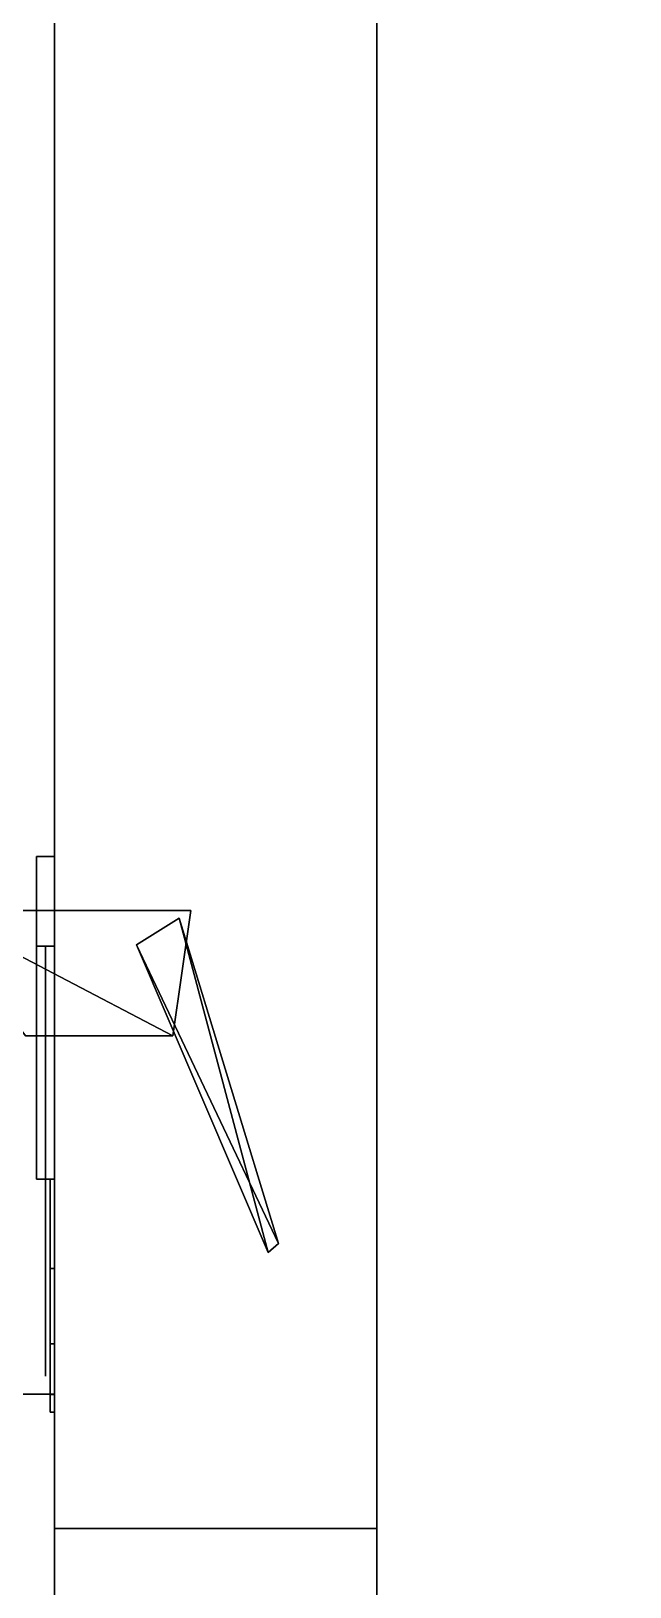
# Model space of a CAD drawing. Extents: x 0 to 2825, y -3457 to 0.
# Drawn here: x 728.7 to 762.1, y -2578.8 to -2491.9 of the extents above; entities that cross this region are included whole.
import ezdxf

# ---------------------------------------------------------------- set-up
doc = ezdxf.new("R2010")
doc.units = 0
for name, color, linetype in [('LAYER0', 7, 'CONTINUOUS'), ('LAYER1', 7, 'CONTINUOUS'), ('LAYER389', 7, 'CONTINUOUS'), ('LAYER392', 7, 'CONTINUOUS'), ('LAYER393', 7, 'CONTINUOUS'), ('LAYER557', 28, 'CONTINUOUS'), ('LAYER558', 253, 'CONTINUOUS'), ('LAYER559', 28, 'CONTINUOUS'), ('LAYER560', 253, 'CONTINUOUS'), ('LAYER561', 28, 'CONTINUOUS'), ('LAYER562', 253, 'CONTINUOUS'), ('LAYER563', 28, 'CONTINUOUS'), ('LAYER564', 253, 'CONTINUOUS'), ('LAYER565', 28, 'CONTINUOUS'), ('LAYER566', 253, 'CONTINUOUS'), ('LAYER567', 253, 'CONTINUOUS'), ('LAYER589', 253, 'CONTINUOUS'), ('LAYER695', 253, 'CONTINUOUS')]:
    doc.layers.add(name, color=color, linetype=linetype)

msp = doc.modelspace()

# ---------------------------------------------------------------- linework, layer by layer
at = {"layer": 'LAYER0', "invisible_edges": 1}
for points in [[(2825, 0), (0, -3457), (0, 0), (2825, 0)], [(2825, -3457, 5), (0, 0, 5), (0, -3457, 5), (2825, -3457, 5)], [(0, 0, 5), (2825, -3457, 5), (2825, 0, 5), (0, 0, 5)], [(0, -3457), (2825, 0), (2825, -3457), (0, -3457)]]:
    msp.add_3dface(points, dxfattribs=at)
at = {"layer": 'LAYER389', "invisible_edges": 1}
for points in [[(150, -2568, 2549), (730, -1895, 2549), (150, -1895, 2549), (150, -2568, 2549)], [(730, -1895, 2549), (150, -2568, 2549), (730, -2568, 2549), (730, -1895, 2549)], [(730, -2568, 2531), (150, -1895, 2531), (730, -1895, 2531), (730, -2568, 2531)], [(150, -1895, 2531), (730, -2568, 2531), (150, -2568, 2531), (150, -1895, 2531)], [(730, -2568, 2531), (730, -1895, 2549), (730, -2568, 2549), (730, -2568, 2531)], [(730, -1895, 2549), (730, -2568, 2531), (730, -1895, 2531), (730, -1895, 2549)], [(150, -2568, 2549), (730, -2568, 2531), (730, -2568, 2549), (150, -2568, 2549)], [(730, -2568, 2531), (150, -2568, 2549), (150, -2568, 2531), (730, -2568, 2531)]]:
    msp.add_3dface(points, dxfattribs=at)
at = {"layer": 'LAYER392', "invisible_edges": 1}
for points in [[(150, -2568, 2550), (730, -2568, 5), (150, -2568, 5), (150, -2568, 2550)], [(730, -2568, 5), (150, -2568, 2550), (730, -2568, 2550), (730, -2568, 5)], [(150, -2586, 5), (730, -2568, 5), (730, -2586, 5), (150, -2586, 5)], [(730, -2568, 5), (150, -2586, 5), (150, -2568, 5), (730, -2568, 5)], [(150, -2568, 2550), (730, -2586, 2550), (730, -2568, 2550), (150, -2568, 2550)], [(730, -2586, 2550), (150, -2568, 2550), (150, -2586, 2550), (730, -2586, 2550)], [(730, -2586, 2550), (730, -2568, 5), (730, -2568, 2550), (730, -2586, 2550)], [(730, -2568, 5), (730, -2586, 2550), (730, -2586, 5), (730, -2568, 5)]]:
    msp.add_3dface(points, dxfattribs=at)
at = {"layer": 'LAYER393', "invisible_edges": 1}
for points in [[(150, -1895, 85), (730, -2568, 85), (150, -2568, 85), (150, -1895, 85)], [(730, -2568, 85), (150, -1895, 85), (730, -1895, 85), (730, -2568, 85)], [(730, -1895, 103), (150, -2568, 103), (730, -2568, 103), (730, -1895, 103)], [(150, -2568, 103), (730, -1895, 103), (150, -1895, 103), (150, -2568, 103)], [(730, -1895, 103), (730, -2568, 85), (730, -1895, 85), (730, -1895, 103)], [(730, -2568, 85), (730, -1895, 103), (730, -2568, 103), (730, -2568, 85)], [(150, -2568, 103), (730, -2568, 85), (730, -2568, 103), (150, -2568, 103)], [(730, -2568, 85), (150, -2568, 103), (150, -2568, 85), (730, -2568, 85)]]:
    msp.add_3dface(points, dxfattribs=at)
at = {"layer": 'LAYER557'}
for points in [[(729, -2538, 209), (730, -2538, 209), (729, -2538, 209)], [(729, -2538, 167), (729, -2556, 167), (729, -2556, 167), (729, -2538, 167)], [(729, -2538, 209), (729, -2556, 209), (729, -2556, 209), (729, -2538, 209)], [(729, -2556, 167), (730, -2556, 167), (730, -2538, 167), (729, -2538, 167)], [(730, -2538, 167), (730, -2538, 209), (729, -2538, 209), (729, -2538, 167)], [(729, -2556, 209), (730, -2556, 209), (730, -2538, 209), (729, -2538, 209)], [(730, -2538, 167), (730, -2556, 167), (730, -2556, 209), (730, -2538, 209)], [(729, -2543, 179), (730, -2543, 179), (730, -2543, 197), (729, -2543, 197)], [(729, -2543, 179), (730, -2543, 179), (730, -2556, 179), (729, -2556, 179)], [(729, -2543, 197), (730, -2543, 197), (730, -2556, 197), (729, -2556, 197)], [(730, -2543, 179), (730, -2543, 197), (730, -2543, 179)], [(729, -2556, 179), (730, -2556, 179), (730, -2556, 167), (729, -2556, 167)], [(729, -2556, 197), (730, -2556, 197), (730, -2556, 209), (729, -2556, 209)], [(730, -2556, 179), (730, -2556, 167), (730, -2556, 179)], [(730, -2556, 197), (730, -2556, 209), (730, -2556, 197)]]:
    msp.add_3dface(points, dxfattribs=at)
for points, invisible_edges in [([(729, -2538, 209), (729, -2538, 167), (729, -2543, 179), (729, -2543, 197)], 10), ([(729, -2538, 167), (729, -2543, 179), (729, -2556, 179), (729, -2556, 167)], 1), ([(729, -2538, 209), (729, -2543, 197), (729, -2556, 197), (729, -2556, 209)], 1), ([(729.5, -2556, 197), (729.5, -2556, 179), (729.5, -2543, 179), (729.5, -2543, 197)], 1), ([(729.5, -2560.209, 193.3167), (729.5, -2560, 182.5), (729.5, -2556, 179), (729.5, -2556, 197)], 5), ([(729.75, -2556, 175), (729.75, -2560.975, 175.9896), (729.75, -2560, 182.5), (729.75, -2556, 179)], 2), ([(729.75, -2560.975, 200.0104), (729.75, -2556, 201), (729.75, -2556, 197), (729.75, -2560, 193.5)], 8), ([(729.5, -2567, 193.5), (729.5, -2567, 182.5), (729.5, -2560, 182.5), (729.5, -2560.209, 193.3167)], 4), ([(729.75, -2560.975, 175.9896), (729.75, -2565.192, 178.8076), (729.75, -2563.5, 182.5), (729.75, -2560, 182.5)], 10), ([(729.75, -2565.192, 197.1924), (729.75, -2560.975, 200.0104), (729.75, -2560, 193.5), (729.75, -2563.5, 193.5)], 10), ([(729.75, -2565.192, 178.8076), (729.75, -2568.01, 183.0251), (729.75, -2567, 182.5), (729.75, -2563.5, 182.5)], 10), ([(729.75, -2568.01, 192.9749), (729.75, -2565.192, 197.1924), (729.75, -2563.5, 193.5), (729.75, -2567, 193.5)], 10), ([(729.75, -2568.01, 183.0251), (729.75, -2569, 188), (729.75, -2567, 188), (729.75, -2567, 182.5)], 10), ([(729.75, -2569, 188), (729.75, -2568.01, 192.9749), (729.75, -2567, 193.5), (729.75, -2567, 188)], 10)]:
    msp.add_3dface(points, dxfattribs=dict(at, invisible_edges=invisible_edges))
at = {"layer": 'LAYER558'}
for points in [[(736.6, -2548, 194.7826), (737.6, -2541, 194.7826), (723.23, -2541, 194.7826), (736.6, -2548, 194.7826)], [(728.38, -2548, 194.7826), (736.6, -2548, 194.7826), (723.23, -2541, 194.7826), (728.38, -2548, 194.7826)], [(737.6, -2541, 181.2174), (723.23, -2541, 181.2174), (723.23, -2541, 194.7826), (737.6, -2541, 181.2174)], [(737.6, -2541, 194.7826), (737.6, -2541, 181.2174), (723.23, -2541, 194.7826), (737.6, -2541, 194.7826)], [(736.6, -2548, 181.2174), (723.23, -2541, 181.2174), (737.6, -2541, 181.2174), (736.6, -2548, 181.2174)], [(728.38, -2548, 181.2174), (723.23, -2541, 181.2174), (736.6, -2548, 181.2174), (728.38, -2548, 181.2174)], [(736.96, -2541.43, 182.3478), (742.5, -2559.59, 182.3478), (734.58, -2542.93, 182.3478), (736.96, -2541.43, 182.3478)], [(741.92, -2560.09, 193.6522), (736.96, -2541.43, 193.6522), (734.58, -2542.93, 193.6522), (741.92, -2560.09, 193.6522)], [(742.5, -2559.59, 193.6522), (736.96, -2541.43, 193.6522), (741.92, -2560.09, 193.6522), (742.5, -2559.59, 193.6522)], [(736.96, -2541.43, 182.3478), (742.5, -2559.59, 193.6522), (742.5, -2559.59, 182.3478), (736.96, -2541.43, 182.3478)], [(736.96, -2541.43, 193.6522), (742.5, -2559.59, 193.6522), (736.96, -2541.43, 182.3478), (736.96, -2541.43, 193.6522)], [(734.58, -2542.93, 182.3478), (742.5, -2559.59, 182.3478), (741.92, -2560.09, 182.3478), (734.58, -2542.93, 182.3478)]]:
    msp.add_3dface(points, dxfattribs=at)
at = {"layer": 'LAYER559'}
for points in [[(729, -2538, 773.75), (730, -2538, 773.75), (729, -2538, 773.75)], [(729, -2538, 731.75), (729, -2556, 731.75), (729, -2556, 731.75), (729, -2538, 731.75)], [(729, -2538, 773.75), (729, -2556, 773.75), (729, -2556, 773.75), (729, -2538, 773.75)], [(729, -2556, 731.75), (730, -2556, 731.75), (730, -2538, 731.75), (729, -2538, 731.75)], [(730, -2538, 731.75), (730, -2538, 773.75), (729, -2538, 773.75), (729, -2538, 731.75)], [(729, -2556, 773.75), (730, -2556, 773.75), (730, -2538, 773.75), (729, -2538, 773.75)], [(730, -2538, 731.75), (730, -2556, 731.75), (730, -2556, 773.75), (730, -2538, 773.75)], [(729, -2543, 743.75), (730, -2543, 743.75), (730, -2543, 761.75), (729, -2543, 761.75)], [(729, -2543, 743.75), (730, -2543, 743.75), (730, -2556, 743.75), (729, -2556, 743.75)], [(729, -2543, 761.75), (730, -2543, 761.75), (730, -2556, 761.75), (729, -2556, 761.75)], [(730, -2543, 743.75), (730, -2543, 761.75), (730, -2543, 743.75)], [(729, -2556, 743.75), (730, -2556, 743.75), (730, -2556, 731.75), (729, -2556, 731.75)], [(729, -2556, 761.75), (730, -2556, 761.75), (730, -2556, 773.75), (729, -2556, 773.75)], [(730, -2556, 743.75), (730, -2556, 731.75), (730, -2556, 743.75)], [(730, -2556, 761.75), (730, -2556, 773.75), (730, -2556, 761.75)]]:
    msp.add_3dface(points, dxfattribs=at)
for points, invisible_edges in [([(729, -2538, 773.75), (729, -2538, 731.75), (729, -2543, 743.75), (729, -2543, 761.75)], 10), ([(729, -2538, 731.75), (729, -2543, 743.75), (729, -2556, 743.75), (729, -2556, 731.75)], 1), ([(729, -2538, 773.75), (729, -2543, 761.75), (729, -2556, 761.75), (729, -2556, 773.75)], 1), ([(729.5, -2556, 761.75), (729.5, -2556, 743.75), (729.5, -2543, 743.75), (729.5, -2543, 761.75)], 1), ([(729.5, -2560.209, 758.0667), (729.5, -2560, 747.25), (729.5, -2556, 743.75), (729.5, -2556, 761.75)], 5), ([(729.75, -2556, 739.75), (729.75, -2560.975, 740.7396), (729.75, -2560, 747.25), (729.75, -2556, 743.75)], 2), ([(729.75, -2560.975, 764.7604), (729.75, -2556, 765.75), (729.75, -2556, 761.75), (729.75, -2560, 758.25)], 8), ([(729.5, -2567, 758.25), (729.5, -2567, 747.25), (729.5, -2560, 747.25), (729.5, -2560.209, 758.0667)], 4), ([(729.75, -2560.975, 740.7396), (729.75, -2565.192, 743.5576), (729.75, -2563.5, 747.25), (729.75, -2560, 747.25)], 10), ([(729.75, -2565.192, 761.9424), (729.75, -2560.975, 764.7604), (729.75, -2560, 758.25), (729.75, -2563.5, 758.25)], 10), ([(729.75, -2565.192, 743.5576), (729.75, -2568.01, 747.7751), (729.75, -2567, 747.25), (729.75, -2563.5, 747.25)], 10), ([(729.75, -2568.01, 757.7249), (729.75, -2565.192, 761.9424), (729.75, -2563.5, 758.25), (729.75, -2567, 758.25)], 10), ([(729.75, -2568.01, 747.7751), (729.75, -2569, 752.75), (729.75, -2567, 752.75), (729.75, -2567, 747.25)], 10), ([(729.75, -2569, 752.75), (729.75, -2568.01, 757.7249), (729.75, -2567, 758.25), (729.75, -2567, 752.75)], 10)]:
    msp.add_3dface(points, dxfattribs=dict(at, invisible_edges=invisible_edges))
at = {"layer": 'LAYER560'}
for points in [[(736.6, -2548, 759.5326), (737.6, -2541, 759.5326), (723.23, -2541, 759.5326), (736.6, -2548, 759.5326)], [(728.38, -2548, 759.5326), (736.6, -2548, 759.5326), (723.23, -2541, 759.5326), (728.38, -2548, 759.5326)], [(737.6, -2541, 745.9674), (723.23, -2541, 745.9674), (723.23, -2541, 759.5326), (737.6, -2541, 745.9674)], [(737.6, -2541, 759.5326), (737.6, -2541, 745.9674), (723.23, -2541, 759.5326), (737.6, -2541, 759.5326)], [(736.6, -2548, 745.9674), (723.23, -2541, 745.9674), (737.6, -2541, 745.9674), (736.6, -2548, 745.9674)], [(728.38, -2548, 745.9674), (723.23, -2541, 745.9674), (736.6, -2548, 745.9674), (728.38, -2548, 745.9674)], [(736.96, -2541.43, 747.0978), (742.5, -2559.59, 747.0978), (734.58, -2542.93, 747.0978), (736.96, -2541.43, 747.0978)], [(741.92, -2560.09, 758.4022), (736.96, -2541.43, 758.4022), (734.58, -2542.93, 758.4022), (741.92, -2560.09, 758.4022)], [(742.5, -2559.59, 758.4022), (736.96, -2541.43, 758.4022), (741.92, -2560.09, 758.4022), (742.5, -2559.59, 758.4022)], [(736.96, -2541.43, 747.0978), (742.5, -2559.59, 758.4022), (742.5, -2559.59, 747.0978), (736.96, -2541.43, 747.0978)], [(736.96, -2541.43, 758.4022), (742.5, -2559.59, 758.4022), (736.96, -2541.43, 747.0978), (736.96, -2541.43, 758.4022)], [(734.58, -2542.93, 747.0978), (742.5, -2559.59, 747.0978), (741.92, -2560.09, 747.0978), (734.58, -2542.93, 747.0978)]]:
    msp.add_3dface(points, dxfattribs=at)
at = {"layer": 'LAYER561'}
for points in [[(729, -2538, 1338.5), (730, -2538, 1338.5), (729, -2538, 1338.5)], [(729, -2538, 1296.5), (729, -2556, 1296.5), (729, -2556, 1296.5), (729, -2538, 1296.5)], [(729, -2538, 1338.5), (729, -2556, 1338.5), (729, -2556, 1338.5), (729, -2538, 1338.5)], [(729, -2556, 1296.5), (730, -2556, 1296.5), (730, -2538, 1296.5), (729, -2538, 1296.5)], [(730, -2538, 1296.5), (730, -2538, 1338.5), (729, -2538, 1338.5), (729, -2538, 1296.5)], [(729, -2556, 1338.5), (730, -2556, 1338.5), (730, -2538, 1338.5), (729, -2538, 1338.5)], [(730, -2538, 1296.5), (730, -2556, 1296.5), (730, -2556, 1338.5), (730, -2538, 1338.5)], [(729, -2543, 1308.5), (730, -2543, 1308.5), (730, -2543, 1326.5), (729, -2543, 1326.5)], [(729, -2543, 1308.5), (730, -2543, 1308.5), (730, -2556, 1308.5), (729, -2556, 1308.5)], [(729, -2543, 1326.5), (730, -2543, 1326.5), (730, -2556, 1326.5), (729, -2556, 1326.5)], [(730, -2543, 1308.5), (730, -2543, 1326.5), (730, -2543, 1308.5)], [(729, -2556, 1308.5), (730, -2556, 1308.5), (730, -2556, 1296.5), (729, -2556, 1296.5)], [(729, -2556, 1326.5), (730, -2556, 1326.5), (730, -2556, 1338.5), (729, -2556, 1338.5)], [(730, -2556, 1308.5), (730, -2556, 1296.5), (730, -2556, 1308.5)], [(730, -2556, 1326.5), (730, -2556, 1338.5), (730, -2556, 1326.5)]]:
    msp.add_3dface(points, dxfattribs=at)
for points, invisible_edges in [([(729, -2538, 1338.5), (729, -2538, 1296.5), (729, -2543, 1308.5), (729, -2543, 1326.5)], 10), ([(729, -2538, 1296.5), (729, -2543, 1308.5), (729, -2556, 1308.5), (729, -2556, 1296.5)], 1), ([(729, -2538, 1338.5), (729, -2543, 1326.5), (729, -2556, 1326.5), (729, -2556, 1338.5)], 1), ([(729.5, -2556, 1326.5), (729.5, -2556, 1308.5), (729.5, -2543, 1308.5), (729.5, -2543, 1326.5)], 1), ([(729.5, -2560.209, 1322.817), (729.5, -2560, 1312), (729.5, -2556, 1308.5), (729.5, -2556, 1326.5)], 5), ([(729.75, -2556, 1304.5), (729.75, -2560.975, 1305.49), (729.75, -2560, 1312), (729.75, -2556, 1308.5)], 2), ([(729.75, -2560.975, 1329.51), (729.75, -2556, 1330.5), (729.75, -2556, 1326.5), (729.75, -2560, 1323)], 8), ([(729.5, -2567, 1323), (729.5, -2567, 1312), (729.5, -2560, 1312), (729.5, -2560.209, 1322.817)], 4), ([(729.75, -2560.975, 1305.49), (729.75, -2565.192, 1308.308), (729.75, -2563.5, 1312), (729.75, -2560, 1312)], 10), ([(729.75, -2565.192, 1326.692), (729.75, -2560.975, 1329.51), (729.75, -2560, 1323), (729.75, -2563.5, 1323)], 10), ([(729.75, -2565.192, 1308.308), (729.75, -2568.01, 1312.525), (729.75, -2567, 1312), (729.75, -2563.5, 1312)], 10), ([(729.75, -2568.01, 1322.475), (729.75, -2565.192, 1326.692), (729.75, -2563.5, 1323), (729.75, -2567, 1323)], 10), ([(729.75, -2568.01, 1312.525), (729.75, -2569, 1317.5), (729.75, -2567, 1317.5), (729.75, -2567, 1312)], 10), ([(729.75, -2569, 1317.5), (729.75, -2568.01, 1322.475), (729.75, -2567, 1323), (729.75, -2567, 1317.5)], 10)]:
    msp.add_3dface(points, dxfattribs=dict(at, invisible_edges=invisible_edges))
at = {"layer": 'LAYER562'}
for points in [[(736.6, -2548, 1324.283), (737.6, -2541, 1324.283), (723.23, -2541, 1324.283), (736.6, -2548, 1324.283)], [(728.38, -2548, 1324.283), (736.6, -2548, 1324.283), (723.23, -2541, 1324.283), (728.38, -2548, 1324.283)], [(737.6, -2541, 1310.717), (723.23, -2541, 1310.717), (723.23, -2541, 1324.283), (737.6, -2541, 1310.717)], [(737.6, -2541, 1324.283), (737.6, -2541, 1310.717), (723.23, -2541, 1324.283), (737.6, -2541, 1324.283)], [(736.6, -2548, 1310.717), (723.23, -2541, 1310.717), (737.6, -2541, 1310.717), (736.6, -2548, 1310.717)], [(728.38, -2548, 1310.717), (723.23, -2541, 1310.717), (736.6, -2548, 1310.717), (728.38, -2548, 1310.717)], [(736.96, -2541.43, 1311.848), (742.5, -2559.59, 1311.848), (734.58, -2542.93, 1311.848), (736.96, -2541.43, 1311.848)], [(741.92, -2560.09, 1323.152), (736.96, -2541.43, 1323.152), (734.58, -2542.93, 1323.152), (741.92, -2560.09, 1323.152)], [(742.5, -2559.59, 1323.152), (736.96, -2541.43, 1323.152), (741.92, -2560.09, 1323.152), (742.5, -2559.59, 1323.152)], [(736.96, -2541.43, 1311.848), (742.5, -2559.59, 1323.152), (742.5, -2559.59, 1311.848), (736.96, -2541.43, 1311.848)], [(736.96, -2541.43, 1323.152), (742.5, -2559.59, 1323.152), (736.96, -2541.43, 1311.848), (736.96, -2541.43, 1323.152)], [(734.58, -2542.93, 1311.848), (742.5, -2559.59, 1311.848), (741.92, -2560.09, 1311.848), (734.58, -2542.93, 1311.848)]]:
    msp.add_3dface(points, dxfattribs=at)
at = {"layer": 'LAYER563'}
for points in [[(729, -2538, 1903.25), (730, -2538, 1903.25), (729, -2538, 1903.25)], [(729, -2538, 1861.25), (729, -2556, 1861.25), (729, -2556, 1861.25), (729, -2538, 1861.25)], [(729, -2538, 1903.25), (729, -2556, 1903.25), (729, -2556, 1903.25), (729, -2538, 1903.25)], [(729, -2556, 1861.25), (730, -2556, 1861.25), (730, -2538, 1861.25), (729, -2538, 1861.25)], [(730, -2538, 1861.25), (730, -2538, 1903.25), (729, -2538, 1903.25), (729, -2538, 1861.25)], [(729, -2556, 1903.25), (730, -2556, 1903.25), (730, -2538, 1903.25), (729, -2538, 1903.25)], [(730, -2538, 1861.25), (730, -2556, 1861.25), (730, -2556, 1903.25), (730, -2538, 1903.25)], [(729, -2543, 1873.25), (730, -2543, 1873.25), (730, -2543, 1891.25), (729, -2543, 1891.25)], [(729, -2543, 1873.25), (730, -2543, 1873.25), (730, -2556, 1873.25), (729, -2556, 1873.25)], [(729, -2543, 1891.25), (730, -2543, 1891.25), (730, -2556, 1891.25), (729, -2556, 1891.25)], [(730, -2543, 1873.25), (730, -2543, 1891.25), (730, -2543, 1873.25)], [(729, -2556, 1873.25), (730, -2556, 1873.25), (730, -2556, 1861.25), (729, -2556, 1861.25)], [(729, -2556, 1891.25), (730, -2556, 1891.25), (730, -2556, 1903.25), (729, -2556, 1903.25)], [(730, -2556, 1873.25), (730, -2556, 1861.25), (730, -2556, 1873.25)], [(730, -2556, 1891.25), (730, -2556, 1903.25), (730, -2556, 1891.25)]]:
    msp.add_3dface(points, dxfattribs=at)
for points, invisible_edges in [([(729, -2538, 1903.25), (729, -2538, 1861.25), (729, -2543, 1873.25), (729, -2543, 1891.25)], 10), ([(729, -2538, 1861.25), (729, -2543, 1873.25), (729, -2556, 1873.25), (729, -2556, 1861.25)], 1), ([(729, -2538, 1903.25), (729, -2543, 1891.25), (729, -2556, 1891.25), (729, -2556, 1903.25)], 1), ([(729.5, -2556, 1891.25), (729.5, -2556, 1873.25), (729.5, -2543, 1873.25), (729.5, -2543, 1891.25)], 1), ([(729.5, -2560.209, 1887.567), (729.5, -2560, 1876.75), (729.5, -2556, 1873.25), (729.5, -2556, 1891.25)], 5), ([(729.75, -2556, 1869.25), (729.75, -2560.975, 1870.24), (729.75, -2560, 1876.75), (729.75, -2556, 1873.25)], 2), ([(729.75, -2560.975, 1894.26), (729.75, -2556, 1895.25), (729.75, -2556, 1891.25), (729.75, -2560, 1887.75)], 8), ([(729.5, -2567, 1887.75), (729.5, -2567, 1876.75), (729.5, -2560, 1876.75), (729.5, -2560.209, 1887.567)], 4), ([(729.75, -2560.975, 1870.24), (729.75, -2565.192, 1873.058), (729.75, -2563.5, 1876.75), (729.75, -2560, 1876.75)], 10), ([(729.75, -2565.192, 1891.442), (729.75, -2560.975, 1894.26), (729.75, -2560, 1887.75), (729.75, -2563.5, 1887.75)], 10), ([(729.75, -2565.192, 1873.058), (729.75, -2568.01, 1877.275), (729.75, -2567, 1876.75), (729.75, -2563.5, 1876.75)], 10), ([(729.75, -2568.01, 1887.225), (729.75, -2565.192, 1891.442), (729.75, -2563.5, 1887.75), (729.75, -2567, 1887.75)], 10), ([(729.75, -2568.01, 1877.275), (729.75, -2569, 1882.25), (729.75, -2567, 1882.25), (729.75, -2567, 1876.75)], 10), ([(729.75, -2569, 1882.25), (729.75, -2568.01, 1887.225), (729.75, -2567, 1887.75), (729.75, -2567, 1882.25)], 10)]:
    msp.add_3dface(points, dxfattribs=dict(at, invisible_edges=invisible_edges))
at = {"layer": 'LAYER564'}
for points in [[(736.6, -2548, 1889.033), (737.6, -2541, 1889.033), (723.23, -2541, 1889.033), (736.6, -2548, 1889.033)], [(728.38, -2548, 1889.033), (736.6, -2548, 1889.033), (723.23, -2541, 1889.033), (728.38, -2548, 1889.033)], [(737.6, -2541, 1875.467), (723.23, -2541, 1875.467), (723.23, -2541, 1889.033), (737.6, -2541, 1875.467)], [(737.6, -2541, 1889.033), (737.6, -2541, 1875.467), (723.23, -2541, 1889.033), (737.6, -2541, 1889.033)], [(736.6, -2548, 1875.467), (723.23, -2541, 1875.467), (737.6, -2541, 1875.467), (736.6, -2548, 1875.467)], [(728.38, -2548, 1875.467), (723.23, -2541, 1875.467), (736.6, -2548, 1875.467), (728.38, -2548, 1875.467)], [(736.96, -2541.43, 1876.598), (742.5, -2559.59, 1876.598), (734.58, -2542.93, 1876.598), (736.96, -2541.43, 1876.598)], [(741.92, -2560.09, 1887.902), (736.96, -2541.43, 1887.902), (734.58, -2542.93, 1887.902), (741.92, -2560.09, 1887.902)], [(742.5, -2559.59, 1887.902), (736.96, -2541.43, 1887.902), (741.92, -2560.09, 1887.902), (742.5, -2559.59, 1887.902)], [(736.96, -2541.43, 1876.598), (742.5, -2559.59, 1887.902), (742.5, -2559.59, 1876.598), (736.96, -2541.43, 1876.598)], [(736.96, -2541.43, 1887.902), (742.5, -2559.59, 1887.902), (736.96, -2541.43, 1876.598), (736.96, -2541.43, 1887.902)], [(734.58, -2542.93, 1876.598), (742.5, -2559.59, 1876.598), (741.92, -2560.09, 1876.598), (734.58, -2542.93, 1876.598)]]:
    msp.add_3dface(points, dxfattribs=at)
at = {"layer": 'LAYER565'}
for points in [[(729, -2538, 2468), (730, -2538, 2468), (729, -2538, 2468)], [(729, -2538, 2426), (729, -2556, 2426), (729, -2556, 2426), (729, -2538, 2426)], [(729, -2538, 2468), (729, -2556, 2468), (729, -2556, 2468), (729, -2538, 2468)], [(729, -2556, 2426), (730, -2556, 2426), (730, -2538, 2426), (729, -2538, 2426)], [(730, -2538, 2426), (730, -2538, 2468), (729, -2538, 2468), (729, -2538, 2426)], [(729, -2556, 2468), (730, -2556, 2468), (730, -2538, 2468), (729, -2538, 2468)], [(730, -2538, 2426), (730, -2556, 2426), (730, -2556, 2468), (730, -2538, 2468)], [(729, -2543, 2438), (730, -2543, 2438), (730, -2543, 2456), (729, -2543, 2456)], [(729, -2543, 2438), (730, -2543, 2438), (730, -2556, 2438), (729, -2556, 2438)], [(729, -2543, 2456), (730, -2543, 2456), (730, -2556, 2456), (729, -2556, 2456)], [(730, -2543, 2438), (730, -2543, 2456), (730, -2543, 2438)], [(729, -2556, 2438), (730, -2556, 2438), (730, -2556, 2426), (729, -2556, 2426)], [(729, -2556, 2456), (730, -2556, 2456), (730, -2556, 2468), (729, -2556, 2468)], [(730, -2556, 2438), (730, -2556, 2426), (730, -2556, 2438)], [(730, -2556, 2456), (730, -2556, 2468), (730, -2556, 2456)]]:
    msp.add_3dface(points, dxfattribs=at)
for points, invisible_edges in [([(729, -2538, 2468), (729, -2538, 2426), (729, -2543, 2438), (729, -2543, 2456)], 10), ([(729, -2538, 2426), (729, -2543, 2438), (729, -2556, 2438), (729, -2556, 2426)], 1), ([(729, -2538, 2468), (729, -2543, 2456), (729, -2556, 2456), (729, -2556, 2468)], 1), ([(729.5, -2556, 2456), (729.5, -2556, 2438), (729.5, -2543, 2438), (729.5, -2543, 2456)], 1), ([(729.5, -2560.209, 2452.317), (729.5, -2560, 2441.5), (729.5, -2556, 2438), (729.5, -2556, 2456)], 5), ([(729.75, -2556, 2434), (729.75, -2560.975, 2434.99), (729.75, -2560, 2441.5), (729.75, -2556, 2438)], 2), ([(729.75, -2560.975, 2459.01), (729.75, -2556, 2460), (729.75, -2556, 2456), (729.75, -2560, 2452.5)], 8), ([(729.5, -2567, 2452.5), (729.5, -2567, 2441.5), (729.5, -2560, 2441.5), (729.5, -2560.209, 2452.317)], 4), ([(729.75, -2560.975, 2434.99), (729.75, -2565.192, 2437.808), (729.75, -2563.5, 2441.5), (729.75, -2560, 2441.5)], 10), ([(729.75, -2565.192, 2456.192), (729.75, -2560.975, 2459.01), (729.75, -2560, 2452.5), (729.75, -2563.5, 2452.5)], 10), ([(729.75, -2565.192, 2437.808), (729.75, -2568.01, 2442.025), (729.75, -2567, 2441.5), (729.75, -2563.5, 2441.5)], 10), ([(729.75, -2568.01, 2451.975), (729.75, -2565.192, 2456.192), (729.75, -2563.5, 2452.5), (729.75, -2567, 2452.5)], 10), ([(729.75, -2568.01, 2442.025), (729.75, -2569, 2447), (729.75, -2567, 2447), (729.75, -2567, 2441.5)], 10), ([(729.75, -2569, 2447), (729.75, -2568.01, 2451.975), (729.75, -2567, 2452.5), (729.75, -2567, 2447)], 10)]:
    msp.add_3dface(points, dxfattribs=dict(at, invisible_edges=invisible_edges))
at = {"layer": 'LAYER566'}
for points in [[(736.6, -2548, 2453.783), (737.6, -2541, 2453.783), (723.23, -2541, 2453.783), (736.6, -2548, 2453.783)], [(728.38, -2548, 2453.783), (736.6, -2548, 2453.783), (723.23, -2541, 2453.783), (728.38, -2548, 2453.783)], [(737.6, -2541, 2440.217), (723.23, -2541, 2440.217), (723.23, -2541, 2453.783), (737.6, -2541, 2440.217)], [(737.6, -2541, 2453.783), (737.6, -2541, 2440.217), (723.23, -2541, 2453.783), (737.6, -2541, 2453.783)], [(736.6, -2548, 2440.217), (723.23, -2541, 2440.217), (737.6, -2541, 2440.217), (736.6, -2548, 2440.217)], [(728.38, -2548, 2440.217), (723.23, -2541, 2440.217), (736.6, -2548, 2440.217), (728.38, -2548, 2440.217)], [(736.96, -2541.43, 2441.348), (742.5, -2559.59, 2441.348), (734.58, -2542.93, 2441.348), (736.96, -2541.43, 2441.348)], [(741.92, -2560.09, 2452.652), (736.96, -2541.43, 2452.652), (734.58, -2542.93, 2452.652), (741.92, -2560.09, 2452.652)], [(742.5, -2559.59, 2452.652), (736.96, -2541.43, 2452.652), (741.92, -2560.09, 2452.652), (742.5, -2559.59, 2452.652)], [(736.96, -2541.43, 2441.348), (742.5, -2559.59, 2452.652), (742.5, -2559.59, 2441.348), (736.96, -2541.43, 2441.348)], [(736.96, -2541.43, 2452.652), (742.5, -2559.59, 2452.652), (736.96, -2541.43, 2441.348), (736.96, -2541.43, 2452.652)], [(734.58, -2542.93, 2441.348), (742.5, -2559.59, 2441.348), (741.92, -2560.09, 2441.348), (734.58, -2542.93, 2441.348)]]:
    msp.add_3dface(points, dxfattribs=at)
at = {"layer": 'LAYER567', "invisible_edges": 1}
for points in [[(730, -2233, 88), (730, -2575.5, 2547), (730, -2233, 2547), (730, -2233, 88)], [(730, -2575.5, 2547), (730, -2233, 88), (730, -2575.5, 88), (730, -2575.5, 2547)], [(730, -2233, 88), (748, -2575.5, 88), (730, -2575.5, 88), (730, -2233, 88)], [(748, -2575.5, 88), (730, -2233, 88), (748, -2233, 88), (748, -2575.5, 88)], [(748, -2233, 2547), (730, -2575.5, 2547), (748, -2575.5, 2547), (748, -2233, 2547)], [(730, -2575.5, 2547), (748, -2233, 2547), (730, -2233, 2547), (730, -2575.5, 2547)], [(748, -2575.5, 88), (748, -2233, 2547), (748, -2575.5, 2547), (748, -2575.5, 88)], [(748, -2233, 2547), (748, -2575.5, 88), (748, -2233, 88), (748, -2233, 2547)], [(748, -2575.5, 88), (730, -2575.5, 2547), (730, -2575.5, 88), (748, -2575.5, 88)], [(730, -2575.5, 2547), (748, -2575.5, 88), (748, -2575.5, 2547), (730, -2575.5, 2547)]]:
    msp.add_3dface(points, dxfattribs=at)
at = {"layer": 'LAYER589', "invisible_edges": 1}
for points in [[(730, -1877, 85), (730, -3317, 5), (730, -3317, 85), (730, -1877, 85)], [(730, -3317, 5), (730, -1877, 85), (730, -1877, 5), (730, -3317, 5)], [(748, -1877, 5), (730, -3317, 5), (730, -1877, 5), (748, -1877, 5)], [(730, -3317, 5), (748, -1877, 5), (748, -3317, 5), (730, -3317, 5)], [(748, -3317, 85), (730, -1877, 85), (730, -3317, 85), (748, -3317, 85)], [(730, -1877, 85), (748, -3317, 85), (748, -1877, 85), (730, -1877, 85)], [(748, -1877, 5), (748, -3317, 85), (748, -3317, 5), (748, -1877, 5)], [(748, -3317, 85), (748, -1877, 5), (748, -1877, 85), (748, -3317, 85)]]:
    msp.add_3dface(points, dxfattribs=at)
at = {"layer": 'LAYER695', "invisible_edges": 1}
for points in [[(730, -1877, 75), (748, -3307, 75), (748, -1877, 75), (730, -1877, 75)], [(748, -3307, 75), (730, -1877, 75), (730, -3307, 75), (748, -3307, 75)], [(730, -3307, 5), (748, -1877, 5), (748, -3307, 5), (730, -3307, 5)], [(748, -1877, 5), (730, -3307, 5), (730, -1877, 5), (748, -1877, 5)], [(730, -1877, 75), (730, -3307, 5), (730, -3307, 75), (730, -1877, 75)], [(730, -3307, 5), (730, -1877, 75), (730, -1877, 5), (730, -3307, 5)], [(748, -1877, 5), (748, -3307, 75), (748, -3307, 5), (748, -1877, 5)], [(748, -3307, 75), (748, -1877, 5), (748, -1877, 75), (748, -3307, 75)]]:
    msp.add_3dface(points, dxfattribs=at)

# ---------------------------------------------------------------- meshes
at = {"layer": 'LAYER1'}
mesh = msp.add_polymesh((5, 2), dxfattribs=at)
for k, corner in enumerate([(2675, -150, 2599), (150, -150, 2599), (2675, -3307, 2599), (2675, -150, 2599), (150, -3307, 2599), (2675, -3307, 2599), (150, -150, 2599), (150, -3307, 2599), (0, 0, 2599), (0, -3457, 2599)]):
    mesh.set_mesh_vertex(divmod(k, 2), corner)
at = {"layer": 'LAYER557'}
mesh = msp.add_polymesh((2, 9), dxfattribs=at)
for k, corner in enumerate([(729.75, -2556, 175), (729.75, -2560.975, 175.9896), (729.75, -2565.192, 178.8076), (729.75, -2568.01, 183.0251), (729.75, -2569, 188), (729.75, -2568.01, 192.9749), (729.75, -2565.192, 197.1924), (729.75, -2560.975, 200.0104), (729.75, -2556, 201), (730, -2556, 175), (730, -2560.975, 175.9896), (730, -2565.192, 178.8076), (730, -2568.01, 183.0251), (730, -2569, 188), (730, -2568.01, 192.9749), (730, -2565.192, 197.1924), (730, -2560.975, 200.0104), (730, -2556, 201)]):
    mesh.set_mesh_vertex(divmod(k, 9), corner)
at = {"layer": 'LAYER559'}
mesh = msp.add_polymesh((2, 9), dxfattribs=at)
for k, corner in enumerate([(729.75, -2556, 739.75), (729.75, -2560.975, 740.7396), (729.75, -2565.192, 743.5576), (729.75, -2568.01, 747.7751), (729.75, -2569, 752.75), (729.75, -2568.01, 757.7249), (729.75, -2565.192, 761.9424), (729.75, -2560.975, 764.7604), (729.75, -2556, 765.75), (730, -2556, 739.75), (730, -2560.975, 740.7396), (730, -2565.192, 743.5576), (730, -2568.01, 747.7751), (730, -2569, 752.75), (730, -2568.01, 757.7249), (730, -2565.192, 761.9424), (730, -2560.975, 764.7604), (730, -2556, 765.75)]):
    mesh.set_mesh_vertex(divmod(k, 9), corner)
at = {"layer": 'LAYER561'}
mesh = msp.add_polymesh((2, 9), dxfattribs=at)
for k, corner in enumerate([(729.75, -2556, 1304.5), (729.75, -2560.975, 1305.49), (729.75, -2565.192, 1308.308), (729.75, -2568.01, 1312.525), (729.75, -2569, 1317.5), (729.75, -2568.01, 1322.475), (729.75, -2565.192, 1326.692), (729.75, -2560.975, 1329.51), (729.75, -2556, 1330.5), (730, -2556, 1304.5), (730, -2560.975, 1305.49), (730, -2565.192, 1308.308), (730, -2568.01, 1312.525), (730, -2569, 1317.5), (730, -2568.01, 1322.475), (730, -2565.192, 1326.692), (730, -2560.975, 1329.51), (730, -2556, 1330.5)]):
    mesh.set_mesh_vertex(divmod(k, 9), corner)
at = {"layer": 'LAYER563'}
mesh = msp.add_polymesh((2, 9), dxfattribs=at)
for k, corner in enumerate([(729.75, -2556, 1869.25), (729.75, -2560.975, 1870.24), (729.75, -2565.192, 1873.058), (729.75, -2568.01, 1877.275), (729.75, -2569, 1882.25), (729.75, -2568.01, 1887.225), (729.75, -2565.192, 1891.442), (729.75, -2560.975, 1894.26), (729.75, -2556, 1895.25), (730, -2556, 1869.25), (730, -2560.975, 1870.24), (730, -2565.192, 1873.058), (730, -2568.01, 1877.275), (730, -2569, 1882.25), (730, -2568.01, 1887.225), (730, -2565.192, 1891.442), (730, -2560.975, 1894.26), (730, -2556, 1895.25)]):
    mesh.set_mesh_vertex(divmod(k, 9), corner)
at = {"layer": 'LAYER565'}
mesh = msp.add_polymesh((2, 9), dxfattribs=at)
for k, corner in enumerate([(729.75, -2556, 2434), (729.75, -2560.975, 2434.99), (729.75, -2565.192, 2437.808), (729.75, -2568.01, 2442.025), (729.75, -2569, 2447), (729.75, -2568.01, 2451.975), (729.75, -2565.192, 2456.192), (729.75, -2560.975, 2459.01), (729.75, -2556, 2460), (730, -2556, 2434), (730, -2560.975, 2434.99), (730, -2565.192, 2437.808), (730, -2568.01, 2442.025), (730, -2569, 2447), (730, -2568.01, 2451.975), (730, -2565.192, 2456.192), (730, -2560.975, 2459.01), (730, -2556, 2460)]):
    mesh.set_mesh_vertex(divmod(k, 9), corner)

doc.saveas('drawing.dxf')
